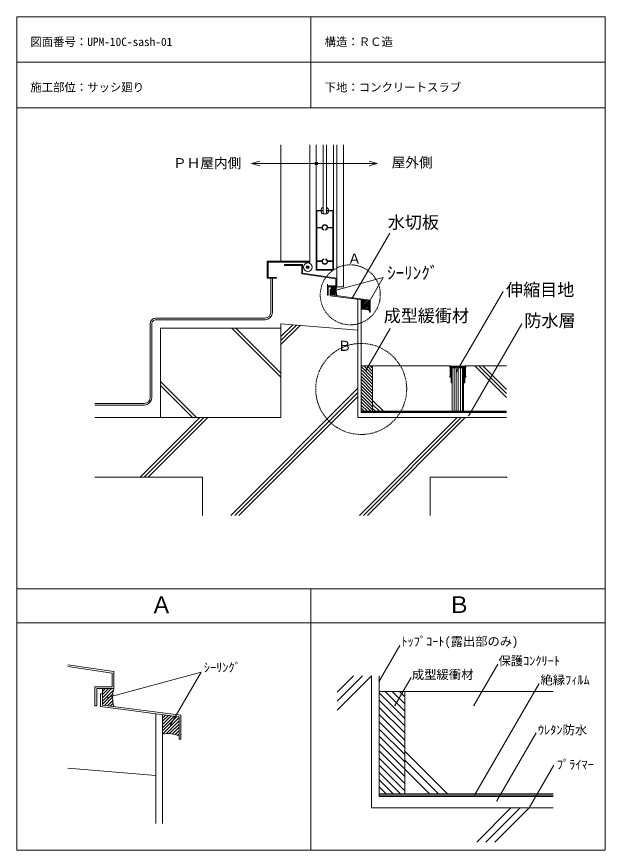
# Model space of a CAD drawing. Units: millimetres, scale not verified. Extents: x -517 to 518, y -673 to 792.
import ezdxf
from ezdxf.enums import TextEntityAlignment as Align

# ---------------------------------------------------------------- set-up
doc = ezdxf.new("R2010")
doc.units = ezdxf.units.MM
doc.header["$PDMODE"] = 32
doc.header["$PDSIZE"] = 0.8
doc.linetypes.add('DASHED2', pattern=[3, 2, -1])
doc.layers.add('0-0', color=7, linetype='Continuous', lineweight=13)
doc.styles.add('ＭＳ ゴシック', font='')
doc.styles.get('ＭＳ ゴシック').set_extended_font_data('MS Gothic')

msp = doc.modelspace()

# ---------------------------------------------------------------- linework, layer by layer
at = {"layer": '0-0'}
for p, q in [((-516.864, 792.357), (-516.864, -673.469)), ((-516.864, 792.357), (517.853, 792.357)), ((0.494, 792.357), (0.494, 632.357)), ((517.853, 792.357), (517.853, -673.469)), ((-516.864, 712.357), (517.853, 712.357)), ((-516.864, 632.357), (517.853, 632.357)), ((-52.29, 566.919), (-52.29, 362.431)), ((-1.29, 566.919), (-1.29, 360.931)), ((9.758, 346.831), (9.758, 566.919)), ((21.758, 445.413), (21.758, 566.919)), ((27.758, 445.413), (27.758, 566.919)), ((39.758, 346.831), (39.758, 566.919)), ((45.758, 317.431), (45.758, 566.919)), ((57.71, 317.431), (57.71, 566.919)), ((-104.033, 534.168), (117.088, 534.168)), ((20.758, 451.831), (9.758, 451.831)), ((20.758, 450.831), (10.758, 450.831)), ((20.758, 451.831), (20.758, 450.831)), ((21.758, 445.413), (27.758, 445.413)), ((28.758, 451.831), (39.758, 451.831)), ((19.758, 421.831), (9.758, 421.831)), ((19.859, 420.831), (9.758, 420.831)), ((22.883, 417.196), (23.258, 418.123)), ((26.633, 417.196), (26.258, 418.123)), ((39.758, 420.831), (29.657, 420.831)), ((39.758, 421.831), (29.758, 421.831)), ((72.851, 297.493), (138.783, 411.69)), ((22.883, 366.466), (23.258, 365.539)), ((26.633, 366.466), (26.258, 365.539)), ((-76.29, 362.431), (-76.29, 332.431)), ((-76.29, 362.431), (-1.29, 362.431)), ((-74.79, 333.931), (-74.79, 360.931)), ((-74.79, 360.931), (-1.29, 360.931)), ((-46.29, 356.431), (-14.242, 356.431)), ((-46.29, 356.431), (-46.29, 354.931)), ((-15.742, 354.931), (-46.29, 354.931)), ((-15.742, 354.931), (-15.742, 340.139)), ((-14.242, 356.431), (-14.242, 341.431)), ((9.758, 362.831), (19.859, 362.831)), ((9.758, 361.831), (19.758, 361.831)), ((29.657, 362.831), (39.758, 362.831)), ((39.758, 361.831), (29.758, 361.831)), ((-15.742, 340.139), (44.258, 331.139)), ((-14.242, 341.431), (45.758, 332.431)), ((9.758, 346.831), (39.758, 346.831)), ((10.758, 347.831), (38.758, 347.831)), ((-76.29, 332.431), (-60.42, 332.431)), ((-74.79, 333.931), (-60.42, 333.931)), ((-70.29, 272.431), (-70.29, 332.431)), ((-67.29, 272.431), (-67.29, 332.431)), ((-60.42, 332.431), (-60.42, 333.931)), ((40.115, 310.511), (127.483, 333.921)), ((44.258, 331.139), (44.258, 318.931)), ((45.758, 332.431), (45.758, 317.431)), ((97.903, 282.687), (127.483, 333.921)), ((29.258, 318.931), (44.258, 318.931)), ((29.258, 318.931), (29.258, 302.431)), ((30.758, 317.431), (30.758, 302.431)), ((45.758, 317.431), (57.71, 317.431)), ((255.945, 167.228), (337.996, 309.346)), ((29.258, 302.431), (30.758, 302.431)), ((34.258, 301.654), (103.258, 292.654)), ((82.71, 87.431), (82.71, 295.334)), ((104.758, 293.971), (104.758, 272.971)), ((-282.29, 252.431), (-282.29, 122.431)), ((-279.29, 122.431), (-279.29, 252.431)), ((-272.29, 262.431), (-80.29, 262.431)), ((-80.29, 259.431), (-272.29, 259.431)), ((-52.29, 252.431), (82.71, 241.181)), ((-52.29, 252.431), (-52.29, 87.431)), ((-52.29, 230.137), (-31.711, 250.716)), ((-52.29, 223.066), (-25.184, 250.172)), ((-52.29, 215.995), (-18.657, 249.628)), ((277.809, 90.841), (371.147, 252.507)), ((-264.29, 244.431), (-264.29, 87.431)), ((-264.29, 244.431), (-52.29, 244.431)), ((-138.432, 244.431), (-52.29, 158.288)), ((-131.361, 244.431), (-52.29, 165.359)), ((97.461, 171.309), (139.407, 243.96)), ((244.702, 178.431), (88.71, 178.431)), ((272.702, 178.431), (344.142, 178.431)), ((288.356, 178.431), (344.142, 122.646)), ((295.428, 178.431), (344.142, 129.717)), ((302.499, 178.431), (344.142, 136.788)), ((-264.29, 151.085), (-200.635, 87.431)), ((-264.29, 144.014), (-207.707, 87.431)), ((-140.685, -84.532), (82.71, 138.863)), ((-133.614, -84.532), (82.71, 131.792)), ((-126.543, -84.532), (82.71, 124.721)), ((108.71, 117.661), (127.94, 98.431)), ((-292.29, 112.431), (-379.695, 112.431)), ((-292.29, 109.431), (-379.695, 109.431)), ((108.71, 110.59), (120.869, 98.431)), ((108.71, 103.519), (113.798, 98.431)), ((88.71, 98.431), (344.142, 98.431)), ((-52.29, 87.431), (-379.695, 87.431)), ((-299.997, -17.569), (-194.997, 87.431)), ((-292.925, -17.569), (-187.925, 87.431)), ((-285.854, -17.569), (-180.854, 87.431)), ((82.71, 87.431), (344.142, 87.431)), ((85.589, -84.532), (257.552, 87.431)), ((92.66, -84.532), (264.623, 87.431)), ((99.731, -84.532), (271.694, 87.431)), ((-379.695, -17.569), (-190.242, -17.569)), ((-190.242, -84.532), (-190.242, -17.569)), ((209.758, -17.569), (344.142, -17.569)), ((209.758, -84.532), (209.758, -17.569)), ((-516.864, -213.469), (517.853, -213.469)), ((0.494, -213.469), (0.494, -673.469)), ((-516.864, -273.469), (517.853, -273.469)), ((120.272, -376.305), (156.58, -313.417)), ((286.989, -418.775), (328.888, -346.203)), ((-357.31, -404.541), (-192.854, -360.476)), ((-246.24, -452.944), (-192.854, -360.476)), ((46.772, -426.911), (106.772, -366.911)), ((46.772, -411.001), (90.862, -366.911)), ((46.772, -395.091), (74.952, -366.911)), ((148.007, -418.775), (176.442, -369.525)), ((288.172, -576.459), (401.641, -379.926)), ((-349.258, -386.149), (-379.258, -386.149)), ((-379.258, -419.149), (-379.258, -386.149)), ((426.287, -394.209), (120.272, -394.209)), ((-379.258, -419.149), (-376.258, -419.149)), ((-369.258, -420.702), (-231.258, -438.702)), ((-228.258, -436.068), (-366.258, -418.068)), ((-272.353, -626.329), (-272.353, -433.342)), ((-231.258, -438.702), (-231.258, -478.068)), ((327.392, -586.57), (396.435, -466.983)), ((165.272, -499.122), (240.359, -574.209)), ((165.272, -515.032), (224.449, -574.209)), ((383.84, -598.959), (427.333, -523.628)), ((-426.836, -528.775), (-272.353, -541.649)), ((165.272, -530.942), (208.539, -574.209)), ((120.272, -574.209), (426.287, -574.209)), ((292.02, -658.959), (352.02, -598.959)), ((307.93, -658.959), (367.93, -598.959)), ((323.84, -658.959), (383.84, -598.959)), ((-516.864, -673.469), (517.853, -673.469))]:
    msp.add_line(p, q, dxfattribs=at)
at = {"layer": '0-0', "lineweight": 18}
for p, q in [((10.758, 450.831), (10.758, 421.831)), ((38.758, 450.831), (38.758, 421.831)), ((10.758, 420.831), (10.758, 362.831)), ((38.758, 420.831), (38.758, 362.831)), ((10.758, 347.831), (10.758, 361.831)), ((38.758, 361.831), (38.758, 347.831)), ((29.753, 321.89), (29.258, 318.931)), ((45.758, 317.431), (30.758, 317.431)), ((35.827, 317.431), (35.758, 317.361))]:
    msp.add_line(p, q, dxfattribs=at)
at = {"layer": '0-0', "color": 2}
for p, q in [((35.758, 309.326), (43.863, 317.431)), ((35.758, 312.154), (41.034, 317.431)), ((35.758, 314.983), (38.206, 317.431)), ((35.758, 312.921), (35.758, 317.361)), ((35.758, 306.497), (45.47, 316.21)), ((35.758, 303.669), (44.945, 312.856)), ((37.643, 302.725), (44.783, 309.866)), ((40.145, 302.399), (44.879, 307.133)), ((42.647, 302.073), (45.179, 304.605)), ((45.149, 301.746), (45.651, 302.249)), ((88.71, 294.396), (88.848, 294.534)), ((88.71, 291.568), (91.35, 294.207)), ((88.71, 288.739), (93.852, 293.881)), ((88.71, 285.911), (96.354, 293.555)), ((88.71, 283.082), (98.856, 293.228)), ((88.71, 280.254), (101.358, 292.902)), ((88.89, 277.605), (103.258, 291.973)), ((92.003, 277.89), (103.258, 289.145)), ((94.79, 277.849), (103.258, 286.316)), ((97.335, 277.565), (103.258, 283.488)), ((99.683, 277.084), (103.258, 280.659)), ((101.858, 276.432), (103.258, 277.831)), ((-366.258, -394.045), (-361.361, -389.149)), ((-366.258, -399.702), (-355.704, -389.149)), ((-366.258, -405.359), (-350.048, -389.149)), ((-366.119, -389.149), (-366.258, -389.287)), ((-366.258, -398.169), (-366.258, -389.149)), ((-366.258, -411.015), (-346.833, -391.591)), ((-366.258, -416.672), (-347.883, -398.298)), ((-362.488, -418.559), (-348.207, -404.279)), ((-357.484, -419.212), (-348.015, -409.744)), ((-352.48, -419.865), (-347.415, -414.801)), ((-347.475, -420.518), (-346.471, -419.513)), ((-260.353, -435.218), (-260.077, -434.943)), ((-260.353, -440.875), (-255.073, -435.595)), ((-260.353, -446.532), (-250.069, -436.248)), ((-260.353, -452.189), (-245.065, -436.901)), ((-260.353, -457.846), (-240.061, -437.554)), ((-260.353, -463.503), (-235.057, -438.206)), ((-259.994, -468.8), (-231.258, -440.064)), ((-253.767, -468.23), (-231.258, -445.721)), ((-248.192, -468.312), (-231.258, -451.378)), ((-243.102, -468.879), (-231.258, -457.035)), ((-238.408, -469.842), (-231.258, -462.692)), ((-234.056, -471.147), (-231.258, -468.348))]:
    msp.add_line(p, q, dxfattribs=at)
at = {"layer": '0-0', "color": 4}
for p, q in [((88.71, 96.431), (88.71, 294.552)), ((88.71, 96.431), (344.142, 96.431)), ((120.272, -366.911), (120.272, -578.709)), ((-260.353, -626.329), (-260.353, -434.943)), ((120.272, -578.709), (426.287, -578.709))]:
    msp.add_line(p, q, dxfattribs=at)
at = {"layer": '0-0', "color": 5}
for p, q in [((88.71, 178.431), (108.71, 178.431)), ((88.71, 177.368), (108.71, 157.368)), ((93.304, 178.431), (108.71, 163.025)), ((98.961, 178.431), (108.71, 168.682)), ((104.618, 178.431), (108.71, 174.339)), ((108.71, 178.431), (108.71, 98.431)), ((244.702, 178.431), (245.702, 178.431)), ((244.702, 175.431), (244.702, 178.431)), ((245.702, 178.431), (246.202, 177.931)), ((246.202, 177.931), (258.702, 177.931)), ((246.202, 176.931), (246.202, 174.931)), ((271.202, 176.931), (246.202, 176.931)), ((246.202, 176.931), (246.202, 158.431)), ((271.202, 176.931), (246.202, 176.931)), ((247.702, 176.431), (269.702, 176.431)), ((247.702, 175.431), (247.702, 176.431)), ((258.702, 177.931), (271.202, 177.931)), ((269.702, 176.431), (269.702, 175.431)), ((271.202, 177.931), (271.702, 178.431)), ((271.202, 174.931), (271.202, 176.931)), ((271.202, 158.431), (271.202, 176.931)), ((271.702, 178.431), (272.702, 178.431)), ((272.702, 178.431), (272.702, 175.431)), ((88.71, 171.711), (108.71, 151.711)), ((88.71, 166.054), (108.71, 146.054)), ((245.202, 175.431), (244.702, 175.431)), ((245.202, 160.431), (245.202, 175.431)), ((246.202, 174.931), (246.702, 174.931)), ((246.702, 174.931), (246.702, 148.431)), ((249.702, 175.431), (247.702, 175.431)), ((247.702, 174.931), (249.702, 174.931)), ((247.702, 163.431), (247.702, 174.931)), ((248.202, 163.431), (247.702, 163.431)), ((247.702, 162.431), (248.202, 163.431)), ((247.702, 149.431), (247.702, 162.431)), ((248.702, 174.931), (268.702, 174.931)), ((248.702, 98.431), (248.702, 174.931)), ((249.702, 174.931), (249.702, 175.431)), ((251.916, 98.431), (251.916, 174.931)), ((255.666, 98.431), (255.666, 174.931)), ((259.416, 98.431), (259.416, 174.931)), ((263.166, 98.431), (263.166, 174.931)), ((266.916, 98.431), (266.916, 174.931)), ((267.702, 175.431), (267.702, 174.931)), ((269.702, 175.431), (267.702, 175.431)), ((267.702, 174.931), (269.702, 174.931)), ((268.702, 174.931), (268.702, 98.431)), ((269.202, 163.431), (269.702, 162.431)), ((269.702, 163.431), (269.202, 163.431)), ((269.702, 174.931), (269.702, 163.431)), ((269.702, 162.431), (269.702, 149.431)), ((270.702, 174.931), (271.202, 174.931)), ((270.702, 148.431), (270.702, 174.931)), ((272.202, 175.431), (272.202, 160.431)), ((272.702, 175.431), (272.202, 175.431)), ((88.71, 160.398), (108.71, 140.398)), ((88.71, 154.741), (108.71, 134.741)), ((88.71, 149.084), (108.71, 129.084)), ((244.702, 160.431), (245.202, 160.431)), ((244.702, 158.431), (244.702, 160.431)), ((246.202, 158.431), (244.702, 158.431)), ((246.702, 148.431), (247.702, 148.431)), ((248.202, 149.431), (247.702, 149.431)), ((247.702, 148.431), (248.202, 149.431)), ((269.202, 149.431), (269.702, 148.431)), ((269.702, 149.431), (269.202, 149.431)), ((269.702, 148.431), (270.702, 148.431)), ((272.702, 158.431), (271.202, 158.431)), ((272.202, 160.431), (272.702, 160.431)), ((272.702, 160.431), (272.702, 158.431)), ((88.71, 143.427), (108.71, 123.427)), ((88.71, 137.77), (108.71, 117.77)), ((88.71, 132.113), (108.71, 112.113)), ((88.71, 126.456), (108.71, 106.456)), ((88.71, 120.8), (108.71, 100.8)), ((88.71, 115.143), (105.422, 98.431)), ((88.71, 109.486), (99.765, 98.431)), ((88.71, 103.829), (94.108, 98.431)), ((88.71, 97.431), (344.142, 97.431)), ((120.272, -394.209), (165.272, -394.209)), ((130.609, -394.209), (165.272, -428.872)), ((143.337, -394.209), (165.272, -416.144)), ((156.064, -394.209), (165.272, -403.417)), ((165.272, -394.209), (165.272, -574.209)), ((120.272, -396.6), (165.272, -441.6)), ((120.272, -409.328), (165.272, -454.328)), ((120.272, -422.056), (165.272, -467.056)), ((120.272, -434.784), (165.272, -479.784)), ((120.272, -447.512), (165.272, -492.512)), ((120.272, -460.24), (165.272, -505.24)), ((120.272, -472.968), (165.272, -517.968)), ((120.272, -485.696), (165.272, -530.696)), ((120.272, -498.424), (165.272, -543.424)), ((120.272, -511.152), (165.272, -556.152)), ((120.272, -523.88), (165.272, -568.88)), ((120.272, -536.607), (157.874, -574.209)), ((120.272, -549.335), (145.146, -574.209)), ((120.272, -562.063), (132.418, -574.209)), ((120.272, -576.459), (426.287, -576.459))]:
    msp.add_line(p, q, dxfattribs=at)
at = {"layer": '0-0'}
for points in [[(-89.544, 538.05), (-104.033, 534.168), (-89.544, 530.285)], [(102.599, 538.05), (117.088, 534.168), (102.599, 530.285)], [(28.758, 451.831), (28.758, 450.831), (38.758, 450.831)], [(35.758, 312.921), (34.258, 312.921), (34.258, 301.654)], [(35.758, 312.921), (35.758, 302.971), (104.758, 293.971)], [(103.258, 292.654), (103.258, 272.971), (104.758, 272.971)], [(-426.836, -347.062), (-346.258, -359.149), (-346.258, -389.149), (-376.258, -389.149), (-376.258, -419.149)], [(-426.836, -350.095), (-349.258, -361.732), (-349.258, -386.149)], [(426.287, -598.959), (106.772, -598.959), (106.772, -366.911)], [(-369.258, -420.702), (-369.258, -398.169), (-366.258, -398.169), (-366.258, -418.068)], [(-228.258, -436.068), (-228.258, -478.068), (-231.258, -478.068)]]:
    msp.add_lwpolyline(points, dxfattribs=at)
for centre, radius in [((9.758, 534.168), 2.5), ((9.758, 534.168), 1.25), ((-5.195, 351.889), 7.608), ((-5.195, 351.889), 2.533), ((-5.195, 351.889), 1.284)]:
    msp.add_circle(centre, radius, dxfattribs=at)
at = {"layer": '0-0', "color": 1, "linetype": 'DASHED2'}
for centre, radius in [((69.571, 303.316), 52.755), ((88.71, 137.77), 80)]:
    msp.add_circle(centre, radius, dxfattribs=at)
at = {"layer": '0-0'}
for centre, radius, start, end in [((24.758, 451.331), 6.635, 116.88344, 175.67731), ((24.758, 451.331), 6.635, 4.32269, 63.11656), ((24.758, 451.331), 6.635, 184.32269, 243.11656), ((24.758, 451.331), 6.635, 296.88344, 355.67731), ((24.758, 421.831), 5, 292.02386, 247.97614), ((24.758, 421.831), 4, 292.02386, 247.97614), ((24.758, 361.831), 5, 112.02387, 67.97613), ((24.758, 361.831), 4, 112.02387, 67.97613), ((-80.29, 272.431), 10, 270, 0), ((-80.29, 272.431), 13, 270, 0), ((-272.29, 252.431), 10, 90, 180), ((-272.29, 252.431), 7, 89.77082, 180), ((-292.29, 122.431), 10, 270, 0), ((-292.29, 122.431), 13, 270, 0)]:
    msp.add_arc(centre, radius, start, end, dxfattribs=at)
at = {"layer": '0-0', "color": 2}
for centre, major_axis, ratio, start_param, end_param in [((61.192, 309.627), (0, 22.974), 0.714286, 1.22421601, 1.92486706), ((92.984, 262.16), (20.997, 0), 0.75, 1.05949874, 1.77577731), ((-315.389, -404.756), (0, 45.948), 0.714286, 1.22421601, 1.92486706), ((-251.805, -499.691), (41.993, 0), 0.75, 1.05949874, 1.77577731)]:
    msp.add_ellipse(centre, major_axis=major_axis, ratio=ratio, start_param=start_param, end_param=end_param, dxfattribs=at)
at = {"layer": '0-0'}
for p in [(40.115, 310.511), (72.851, 297.493), (97.903, 282.687), (97.461, 171.309), (255.945, 167.228), (277.809, 90.841), (344.142, -17.569), (120.272, -376.305), (130.609, -394.209), (-357.31, -404.541), (148.007, -418.775), (286.989, -418.775), (-246.24, -452.944), (288.172, -576.459), (327.392, -586.57), (383.84, -598.959)]:
    msp.add_point(p, dxfattribs=at)

# ---------------------------------------------------------------- texts
at = {"layer": '0-0', "style": 'ＭＳ ゴシック'}
for s, height, p in [('図面番号：UPM-10C-sash-01', 14.66, (-492.864, 736.357)), ('構造：ＲＣ造', 14.66, (24.494, 736.357)), ('施工部位：サッシ廻り', 14.66, (-492.864, 656.357)), ('下地：コンクリートスラブ', 14.66, (24.494, 656.357)), ('ＰＨ屋内側', 17.6, (-242.107, 520.762)), ('屋外側', 17.6, (142.296, 521.952)), ('水切板', 21.99, (135.451, 413.193)), ('Ａ', 17.6, (64.841, 352.834)), ('ｼｰﾘﾝｸﾞ', 21.99, (134.288, 324.304)), ('伸縮目地', 21.99, (343.327, 294.599)), ('成型緩衝材', 21.99, (128.264, 248.962)), ('防水層', 21.99, (375.617, 240.399)), ('Ｂ', 17.6, (47.586, 199.5)), ('Ａ', 29.33, (-282.268, -265.32)), ('Ｂ', 29.33, (240.689, -264.973)), ('ﾄｯﾌﾟｺｰﾄ(露出部のみ)', 15.85, (159.454, -318.744)), ('保護ｺﾝｸﾘｰﾄ', 15.85, (330.058, -352.939)), ('ｼｰﾘﾝｸﾞ', 15.85, (-187.901, -364.646)), ('成型緩衝材', 15.85, (177.895, -377.127)), ('絶縁ﾌｨﾙﾑ', 15.85, (403.892, -386.542)), ('ｳﾚﾀﾝ防水', 15.85, (399.391, -474.418)), ('ﾌﾟﾗｲﾏｰ', 15.85, (432.696, -535.276))]:
    msp.add_text(s, height=height, dxfattribs=at).set_placement(p, align=Align.BOTTOM_LEFT)

doc.saveas('drawing.dxf')
